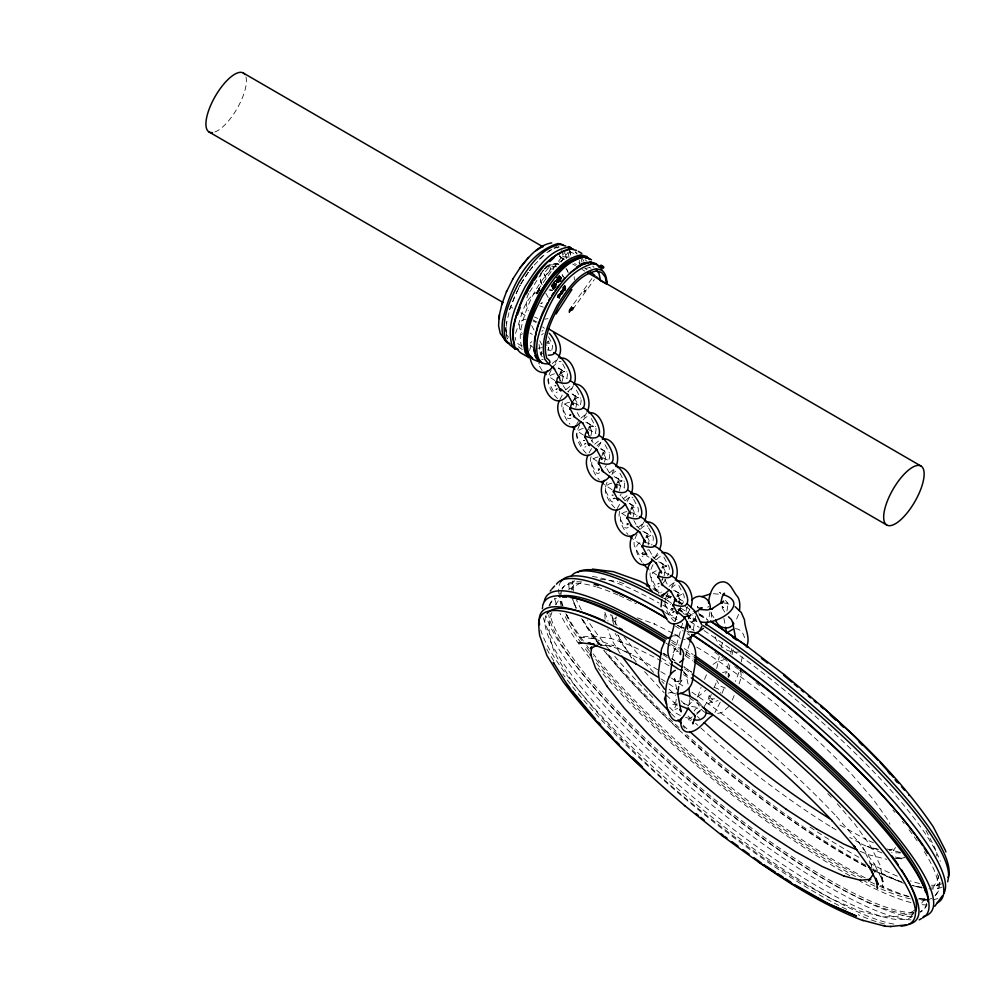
<?xml version="1.0" encoding="UTF-8"?>
<svg xmlns="http://www.w3.org/2000/svg" width="999" height="999" viewBox="0 0 999 999"><rect width="100%" height="100%" fill="white"/><g stroke="black" fill="none" stroke-linecap="round" stroke-linejoin="round"><path stroke-width="0.75" stroke-dasharray="5 3.75" d="M605.119 619.18L604.657 612.35M695.716 616.096L693.169 630.419M539.06 344.518L540.496 354.533L542.282 356.793M710.002 611.788L708.865 618.181M711.363 612.25L711.837 619.318M672.339 659.165L674.537 648.576L674.113 649.05L676.41 647.427L675.761 647.564L678.721 647.439M689.872 699.587L688.623 706.48M572.827 589.86L574.275 580.706L573.576 581.555A237.263 49.55 39.5 0 0 571.316 590.072M615.147 624.75L616.408 616.733M698.239 611.413L698.151 612.275M647.876 550.786L648.176 549.288M716.683 668.543L719.292 656.53M721.241 647.514L722.889 640.896M728.508 663.636L725.711 674M730.706 653.458L731.967 647.639M729.844 664.859L728.196 673.176L728.346 677.26L728.084 676.236M732.042 654.682L733.616 647.414M741.246 661.837L742.544 655.819M529.582 350.424L531.293 344.855M541.783 351.273L541.321 354.745L541.121 353.296M548.039 350.811L548.501 347.34L548.688 348.788L546.615 344.83M675.174 621.266L677.322 613.748M726.96 610.951L727.722 606.381L726.997 602.397L727.722 603.471L725.274 600.024M508.966 312.699L506.893 321.653A65.135 23.926 -59.9 0 0 507.592 338.561M520.879 329.283C526.948 300.974 541.945 272.14 567.307 256.793M938.573 875.761L937.05 880.868L932.879 888.111M551.923 612.262C546.066 628.021 549.937 644.218 557.729 658.541L572.939 682.792C625.362 751.248 692.27 807.242 762.187 857.055L798.176 880.419L829.994 898.163L858.778 910.763L881.917 916.707C893.044 916.92 905.831 916.995 915.072 909.764M674.924 621.291L676.748 615.147M682.629 623.139L675.511 648.801L673.101 652.772L676.136 651.223L678.508 651.798M689.572 643.593L685.689 655.556M515.484 333.341C521.103 319.605 522.402 300.349 536.8 292.083M738.973 672.352L735.414 681.405M697.739 696.653L701.086 687.487M728.945 676.872L729.47 674.974L729.357 675.636L728.533 672.589L729.183 673.139L728.096 672.29L725.811 671.728L722.477 672.627M616.371 616.907L614.585 618.905L617.27 617.582M676.935 703.421L673.713 709.977L677.709 708.503M561.313 250.574C565.734 257.155 559.04 261.563 559.403 251.673M738.573 614.36L735.689 621.216M562.187 381.318L563.399 375.774L563.598 377.222L558.753 367.994L561.575 369.992L560.926 369.905L563.786 369.443L559.877 373.239M575.886 407.455L577.097 401.91L577.285 403.359L572.452 394.13L575.274 396.128L574.625 396.041L577.472 395.579L572.127 401.698M590.834 435.964L592.032 430.419L592.232 431.868L587.387 422.639L590.209 424.637L589.56 424.55L592.419 424.088L588.511 427.884M604.52 462.1L605.731 456.555L605.918 458.004L601.086 448.776L603.908 450.774L603.259 450.686L606.106 450.224L602.197 454.008M619.467 490.609L620.666 485.064L620.866 486.525L616.021 477.285L618.843 479.283L618.194 479.195L621.053 478.733L617.145 482.529M633.154 516.745L634.365 511.201L634.552 512.649L629.72 503.421L632.542 505.419L631.892 505.332L634.752 504.87L630.831 508.666M648.101 545.254L649.3 539.71L649.5 541.171L644.655 531.93L647.477 533.928L646.828 533.841L649.687 533.379L645.779 537.175M664.11 575.811L665.322 570.267L665.509 571.715L660.664 562.487L663.498 564.485L662.837 564.398L665.696 563.936L661.788 567.719M679.008 604.245L680.219 598.701L680.406 600.149L675.574 590.921L678.396 592.919L677.747 592.832L680.594 592.37L676.685 596.153M509.44 309.802L517.507 290.359M509.652 309.715L514.435 296.853L520.254 285.239M720.229 702.222L714.922 712.462M704.532 679.357L706.817 673.925M711.276 694.455L709.59 699.088L709.702 698.426L710.089 701.186L709.789 700.399L712.299 702.297L711.625 702.185L713.249 702.347L718.056 700.449M714.16 687.624L717.045 680.794M722.015 693.269L724.899 686.438M732.242 700.137L734.527 694.717M739.11 683.865L741.433 676.76L740.321 668.743M679.482 684.065L681.892 680.057M688.186 619.005L689.16 616.77L688.773 617.582L695.142 620.654L690.746 622.677M539.685 290.247L536.675 293.781L539.073 288.311L564.959 252.372M539.298 289.947L536.675 293.781L539.123 288.236L539.897 288.499M591.908 278.534L571.378 307.043L568.98 312.512L573.351 308.192L572.19 310.214L573.189 308.004L572.19 310.214C575.499 305.232 568.206 306.456 568.98 312.512L572.19 310.214L594.293 279.545M539.123 288.236L537.287 292.432L539.235 288.224M571.403 307.155L568.98 312.512L573.414 308.516L571.428 306.98M571.54 306.968L568.98 312.512L573.301 308.529M528.858 293.356C525.661 298.639 525.486 305.357 528.346 310.814M694.218 711.101L695.679 708.815L698.963 707.642L690.297 706.256L681.568 702.534M539.797 289.161L536.675 293.781L539.098 288.424M571.49 307.305L568.98 312.512L573.438 308.341M557.954 358.416L553.221 366.071M559.89 399.425L563.486 392.857M573.426 385.676L569.83 392.245M586.55 412.987L583.528 418.381M589.085 452.897L592.12 447.502M598.463 446.89L602.06 440.322M617.157 508.716L620.941 501.835M627.097 501.535L630.132 496.141M643.818 522.277L639.085 529.932M671.753 586.725L674.775 581.343M689.672 609.777L686.65 615.172M539.085 289.822L536.675 293.781L539.41 288.274M571.715 307.005L568.98 312.512L573.126 308.491M688.423 618.618L690.459 615.197L689.722 616.033L693.356 613.436M518.156 289.061L520.117 285.165M687.462 606.643C683.079 613.224 690.159 620.404 696.765 621.103M559.54 374.987L561.088 372.777L564.635 371.591L556.118 366.908M573.239 401.123L574.787 398.913L578.321 397.727L567.707 391.408M601.873 455.769L603.421 453.558L606.955 452.372L598.438 447.689M630.506 510.414L632.055 508.204L635.601 507.017L627.085 502.335M662.774 579.22L662.275 580.294M539.348 288.748L536.675 293.781L539.185 288.574M571.653 307.492L568.98 312.512L572.902 308.391M536.675 293.781L539.635 288.361M571.94 307.093L568.98 312.512L573.189 308.004M678.383 611.425L679.894 608.866M571.853 307.692L568.98 312.512L572.639 308.254M612.162 473.026L614.048 469.98M654.033 558.441L655.731 556.181M572.202 307.23L568.98 312.512L572.989 307.804M576.56 424.388L578.421 421.366M655.556 556.48L657.617 553.134M661.663 580.219L663.099 577.897M529.67 292.033L541.158 273.601M617.507 482.904L621.902 480.881L613.386 476.198M646.141 537.562L650.536 535.526L642.02 530.844M662.15 568.106L666.545 566.083L658.029 561.401M677.06 596.54L681.443 594.517L672.926 589.835M520.766 283.866L528.546 271.716M520.904 283.953L528.621 271.89M555.369 604.857L560.564 597.777M572.102 307.892L568.98 312.512L572.377 308.092M572.464 307.405L568.98 312.512L572.739 307.605M895.691 847.527C888.236 855.581 901.772 845.117 889.41 850.236M913.835 912.324L909.377 918.556L910.064 917.719M678.92 610.551L680.744 608.016M695.541 618.881L690.297 622.964M561.126 262L568.031 252.41M537.624 292.545L539.497 290.097M924.912 899.187L920.191 904.807M553.833 269.156L550.774 268.993L545.092 276.161L543.943 273.564L549.637 266.383L557.267 266.808M556.58 281.768L562.275 274.588L563.411 277.198L561.675 273.351M687.899 706.006L691.658 701.935M696.64 714.322L704.133 707.317M704.033 706.817L707.767 701.048L709.19 695.516L710.301 698.276L709.889 697.801L712.412 699.263L711.8 699.15L714.76 698.726L705.282 706.368M541.97 272.277L543.781 270.042M529.495 270.554L533.279 265.896M529.57 270.741L533.316 266.121M534.265 264.96L545.679 253.471M550.674 602.534L551.935 601.011M563.324 587.175L562.062 588.698A241.608 50.462 39.5 0 1 595.579 586.65M936.513 885.614L939.897 884.078M588.686 428.559L591.021 426.61L593.269 426.236L584.752 421.553M729.083 706.368L722.265 712.212L715.209 714.297M546.153 343.344L547.539 341.945M552.26 363.474L557.917 358.928M565.946 389.61L571.615 385.065M580.894 418.119L586.55 413.574M594.58 444.255L600.249 439.71M609.527 472.764L615.184 468.219M623.214 498.901L628.883 494.355M638.161 527.41L643.818 522.864M654.17 557.966L659.827 553.421M669.068 586.401L674.737 581.855M530.207 343.057L531.743 341.633M539.223 259.228L543.556 255.182M697.602 697.015L705.918 690.109M692.17 716.87L687.287 720.704L690.996 720.716M696.765 713.061L701.36 709.24M544.68 268.931L548.414 266.084L557.217 263.536M568.593 589.485L583.516 581.393M557.18 388.574L555.844 389.51L557.292 388.936M570.866 414.71L569.53 415.646L570.978 415.072M585.814 443.219L584.477 444.155L585.926 443.581M599.5 469.355L598.164 470.292L599.612 469.717M614.447 497.864L613.111 498.801L615.958 498.351M628.134 524L626.81 524.937L628.246 524.363M643.081 552.509L641.745 553.446L643.194 552.884M659.09 583.066L657.754 584.003L659.203 583.428M673.988 611.5L672.652 612.437L674.1 611.863M713.049 664.41L716.795 661.85L723.85 659.777M541.071 303.571L542.345 302.772L540.721 303.471M548.076 251.686L551.598 249.488M546.84 252.747L553.846 248.364L561.013 246.528M639.909 542.744C631.88 547.19 638.985 557.267 642.082 562.337M541.933 331.131L543.019 330.494M548.876 341.009L547.789 341.646L548.813 341.283M521.366 334.378L522.527 333.728M682.729 627.797L684.278 627.247M680.906 681.018L681.655 680.606L677.397 681.443L675.324 680.107L675.774 680.644L674.45 678.209L676.623 688.698M678.97 681.043L675.386 681.68L671.653 679.02M707.604 607.18L709.115 606.468M668.156 693.194L671.016 692.332L677.147 692.582M547.489 343.531L549.725 343.156L547.877 342.495M537.999 348.251L542.32 347.64M541.645 359.752L543.119 359.315M645.029 553.808L642.794 554.183L644.642 554.845M656.293 570.741C645.416 574.525 654.582 587.949 658.878 593.443M673.626 608.379L671.39 608.753L673.239 609.415M553.946 248.014L561.176 246.154M584.702 268.756L590.072 267.382M904.295 857.829L896.34 858.803M672.727 635.901L681.318 635.514M545.042 319.131L548.064 318.656M739.572 651.823C728.721 654.12 717.082 645.891 714.722 635.252M525.973 319.23C519.055 319.18 517.494 328.109 521.653 332.517M554.57 373.801C541.321 376.498 551.548 392.807 557.542 398.564M555.344 385.889L556.006 385.814L554.595 385.764M569.517 402.31C557.554 403.708 564.959 419.33 569.967 424.175M570.279 414.398L570.953 414.323L569.542 414.273M583.204 428.446C569.954 431.143 580.182 447.452 586.176 453.209M583.978 440.534L584.64 440.459L583.229 440.409M598.151 456.955C585.689 458.778 594.205 474.6 599.338 479.807M598.913 469.043L599.587 468.968L598.176 468.918M611.85 483.091C598.588 485.789 608.816 502.097 614.81 507.854M612.612 495.179L613.274 495.104L611.863 495.054M626.785 511.6C614.335 513.424 622.839 529.245 627.971 534.453M627.547 523.688L628.221 523.613L626.81 523.563M671.39 596.728C658.129 599.425 668.356 615.734 674.362 621.49M895.316 858.528L904.42 857.567M562.599 256.518L567.607 257.267M713.423 593.706L723.338 594.63M896.827 858.403L902.671 858.89L895.329 857.005M556.193 284.29L553.134 284.116A6.069 5.445 -23.6 0 1 561.301 281.181M900.736 852.909L891.508 852.709M686.076 616.445L689.01 616.283L690.596 615.034L688.773 617.582L686.625 615.971M735.414 628.696C741.62 628.883 744.867 635.451 744.867 640.996M683.703 639.298L685.114 639.422M725.449 688.161L719.73 685.789L716.645 680.082M675.699 693.868L668.256 691.808M543.306 307.168L539.722 305.844M600.112 579.145L617.744 581.493M597.115 643.806L608.891 645.516L631.231 653.521L630.519 653.234M600.199 645.154L611.488 646.428M724.05 602.897L731.505 604.67M714.035 687.262L718.343 689.06L720.803 692.969M677.747 705.044L671.69 704.332L675.774 702.285L676.51 697.826M860.077 851.235L867.681 854.495L886.65 859.327M919.405 898.688L923.638 899.624M886.937 848.95L900.111 852.322M878.521 849.4L867.057 846.465L877.634 849.425M903.508 883.228L871.315 869.667M912.512 885.539L921.503 887.836M690.346 718.768L683.566 716.795M646.266 542.607L649.837 543.906M522.077 345.716C518.056 345.142 515.234 341.333 515.209 337.362M619.168 582.005L624.862 584.053M637.399 617.869L654.52 624.025L653.933 623.763L673.176 633.441M569.23 251.573L574.712 253.821M537.699 318.369L534.453 317.033M559.24 374.6L567.332 378.746M574.175 403.109L579.32 405.482M587.874 429.245L595.978 433.391M602.822 457.754L607.954 460.127M616.508 483.891L624.612 488.036M631.455 512.4L638.561 515.959M688.086 630.931L690.471 631.88M889.197 849.687L890.284 850.137M873.513 842.781L865.122 839.098L866.021 839.535L837.412 823.588M881.855 852.934L860.926 843.743L861.912 844.205L849.674 837.374M680.394 715.571L674.487 712.324L667.569 705.182M721.902 606.83L723.388 607.554L722.339 606.868L723.164 607.592L721.852 604.32M653.758 588.099L661.85 592.17M667.245 594.88L671.278 596.915M652.759 588.836L660.826 592.894M666.196 595.591L675.611 600.324M654.869 590.209L660.351 592.969M665.834 595.716L672.702 599.175M662.487 600.399L670.541 604.445M674.55 634.128L682.529 638.536M533.029 320.979L535.789 322.39M547.927 349.413L550.686 350.824M539.922 352.023L542.682 353.434M664.747 572.34L669.467 574.937M678.433 598.476L684.153 601.673M836.063 829.794L831.992 827.522L832.716 827.946C785.064 798.426 740.609 763.973 699.075 726.373M866.008 866.695C766.857 811.126 676.86 737.599 603.858 650.424A237.263 49.55 39.5 0 0 680.194 730.544M559.203 256.219L564.597 259.353M572.702 264.048L575.399 265.622M582.155 269.53L584.852 271.104M560.664 257.505L564.41 259.678M510.102 306.568L512.799 308.142M520.904 312.837L526.311 315.971M533.054 319.88L537.112 322.227M589.26 267.245L590.983 268.281M529.957 333.017L532.23 334.378M554.82 380.457L548.926 376.648M568.506 406.593L562.612 402.784M583.453 435.102L577.559 431.293M597.152 461.238L591.246 457.43M612.087 489.747L604.37 484.515M625.786 515.884L619.88 512.075M640.721 544.393L633.004 539.16M646.778 555.943L649.038 557.305M656.73 574.949L649.013 569.717M671.628 603.384L663.91 598.151M685.326 629.52L679.432 625.711M677.834 600.886L683.079 604.058M698.825 613.573L706.693 618.331M677.709 601.423L685.464 606.118M699.662 614.71L707.417 619.392M677.672 602.047L684.315 606.068M685.651 606.88L693.631 611.7M698.95 614.922L708.254 620.554M678.421 608.94L696.59 619.929M696.665 647.077L706.78 653.196C759.777 688.348 809.04 729.22 852.734 775.474L872.951 798.963L887.362 819.093L889.984 824.225M663.299 653.184L668.518 656.343M669.118 665.871L657.354 658.753L631.892 645.953L611.088 638.473L592.619 636.163L579.52 637.05L596.703 638.998L591.333 637.762L613.711 645.791L612.624 645.304L640.396 659.265L639.56 658.778L659.527 670.866M683.503 674.575L689.984 678.808M660.863 671.665L670.179 677.31M660.876 678.821L666.196 682.042M672.377 658.89L674.924 660.639M691.47 672.027L683.828 666.77A237.263 49.55 39.5 0 1 691.508 672.115M671.503 678.109L685.539 687.762M691.907 692.145C744.118 728.271 792.482 769.979 836.151 816.046L835.626 815.446L858.491 841.982L857.879 841.121L875.112 865.209L873.738 863.099L883.203 881.655L880.993 874.799L883.029 887.724L882.604 879.644M668.806 683.728L677.734 689.872M689.223 697.777L701.985 706.555M585.014 259.79L586.6 260.964M542.594 326.91L544.418 328.334M534.015 348.214L529.732 344.68M705.069 712.462C701.086 710.089 698.326 706.056 697.602 701.473M720.741 593.331L719.63 592.432L720.391 593.119M698.588 607.804L697.377 606.381L697.964 608.129M680.356 638.423L677.622 636.076L675.461 631.48M695.604 723.338L697.914 725.361M624.974 500.699L620.354 494.78M639.922 529.208L636.75 526.123L637.487 527.11L633.89 520.616M655.931 559.765L652.759 556.68L653.496 557.654M682.729 612.724L684.527 614.335M621.291 738.923L622.065 739.66M669.13 689.16L675.636 695.454M681.068 700.699L686.488 705.943M697.339 716.445L699.512 718.543M666.321 695.017L678.246 706.555M688.011 715.996L692.344 720.192M671.328 713.698L675.686 717.919M683.328 725.311L688.773 730.581M592.632 266.071L594.03 267.432M827.796 793.668L832.03 797.976M565.909 389.797L563.074 385.477M609.477 472.952L605.257 465.971M653.646 672.377L643.331 661.201L643.88 661.825L623.988 636.763M661.9 681.33L663.973 683.566M644.605 671.615L664.198 692.844M698.488 701.81L702.16 705.806M837.249 803.733L855.019 824.35L870.466 845.966L880.181 865.284L882.704 880.294M683.641 671.241L686.101 675.062L688.086 684.215M636.288 661.962L620.204 641.695L620.879 642.644L615.159 633.453M599.088 644.405L592.395 635.988L581.193 618.006M575.461 251.985L577.06 253.996M555.506 245.692L557.292 247.952M506.843 335.015L508.628 337.275M542.07 370.517L537.999 363.711M545.841 293.394L548.189 297.452M724.737 612.125L720.729 605.556M713.885 617.619L710.564 612.899M570.754 252.585L569.63 250.949L571.291 258.579M631.181 657.404L631.58 658.041L617.569 634.765M617.082 625.449L612.187 617.607L614.385 622.065L611.813 614.934M620.167 653.533L611.9 640.197L607.779 629.07M619.954 639.385L618.518 635.327M864.085 849.662L862.786 847.452L874.937 872.527M548.501 336.875L552.06 343.656M562.687 363.948L566.957 372.09M576.386 390.085L580.656 398.226M591.321 418.593L595.591 426.735M605.019 444.73L609.29 452.872M619.954 473.239L624.225 481.393M633.653 499.375L637.924 507.517A12.113 4.633 -60.8 0 1 636.725 516.495M648.601 527.884L652.859 536.038A12.113 4.633 -60.8 0 1 651.66 545.004M663.898 557.08L668.868 566.583A12.113 4.633 -60.8 0 1 667.669 575.561M678.796 585.514L683.778 595.017A12.113 4.633 -60.8 0 1 682.579 603.995M531.68 325.574L535.889 333.579M539.822 340.834L541.92 344.842M560.277 380.144L562.375 384.153M577.322 412.662L579.42 416.67M588.911 434.79L591.008 438.798M591.72 440.134L593.119 442.794M649.2 549.837L652.697 556.505M664.797 579.607L667.594 584.939M679.894 608.403L681.293 611.076M926.036 830.519L935.276 848.713L936.925 856.168M543.943 273.564L547.415 281.256M567.494 270.854L567.757 271.466A14.473 12.987 -23.6 0 0 565.921 268.606M559.615 276.398L560.801 279.108A5.057 4.533 -23.6 0 0 558.416 276.536M549.637 266.383L550.774 268.993M559.752 295.579L559.852 295.791A2.56 2.298 -23.6 0 1 560.427 293.481M541.096 282.705L541.358 283.316A14.473 12.987 -23.6 0 1 541.446 273.202M566.595 614.822L568.244 618.593M871.253 864.048L871.827 868.081M561.675 277.672L558.99 275.886A6.069 5.445 -23.6 0 1 561.875 278.958M613.836 624.5L610.626 614.46M604.894 612.337L608.016 620.978M573.001 600.024L576.136 608.691M560.077 380.169L559.852 379.408L559.964 380.931M581.393 259.403L581.955 261.988M565.322 253.833L566.908 261.126M505.257 327.734L506.518 333.566M723.938 618.344L725.274 625.761M574.15 276.748L574.4 279.72M588.486 434.053L588.598 435.576M522.352 349.588A85.727 79.171 -41.7 0 1 517.582 346.091M522.002 347.09A64.498 23.689 -59.9 0 1 520.879 329.283M507.367 338.873A65.559 24.076 -59.9 0 1 506.418 335.052M506.093 332.13A65.559 24.076 -59.9 0 1 506.655 321.84M574.537 263.674A85.727 73.227 -10.3 0 1 576.411 264.423M585.426 268.793A85.727 73.227 -10.3 0 1 587.112 269.83M581.168 257.405A64.498 23.689 -59.9 0 1 583.816 261.288M575.299 251.973A66.259 24.338 -59.9 0 1 576.947 253.833M579.495 260.439A66.259 24.338 -59.9 0 1 579.907 263.798L577.884 261.326A125.874 107.517 -10.3 0 0 577.047 260.951M568.056 248.626A65.559 24.076 -59.9 0 1 571.665 255.294M569.817 252.497A65.135 23.926 -59.9 0 1 570.716 255.182M568.194 252.822A65.984 24.238 -59.9 0 1 568.931 257.705M913.823 913.873A241.608 50.462 39.5 0 1 708.179 796.69A241.608 50.462 39.5 0 1 548.713 614.947M549.038 605.894A241.608 50.462 39.5 0 1 556.368 598.376M670.554 644.03A241.608 50.462 39.5 0 1 678.446 649.113M685.789 653.958A241.608 50.462 39.5 0 1 693.244 659.003M926.61 903.258A241.608 50.462 39.5 0 1 920.241 912.149L921.503 910.626A241.608 50.462 39.5 0 0 926.51 905.906M937.749 898.513A247.028 51.586 39.5 0 1 918.556 898.85M908.441 896.328A247.028 51.586 39.5 0 1 880.456 885.401M865.246 877.896A247.028 51.586 39.5 0 1 593.169 653.846M588.536 647.901A247.028 51.586 39.5 0 1 586.763 645.579M583.391 641.021A247.028 51.586 39.5 0 1 566.633 614.697M562.512 605.918A247.028 51.586 39.5 0 1 559.765 597.752M559.015 594.143A247.028 51.586 39.5 0 1 561.013 581.455M665.222 612.574A247.028 51.586 39.5 0 1 681.093 622.29M691.658 629.083A247.028 51.586 39.5 0 1 694.143 630.706M924.937 898.638A241.608 50.462 39.5 0 1 919.829 898.551M908.953 896.727A241.608 50.462 39.5 0 1 876.21 884.677M874.749 883.99A241.608 50.462 39.5 0 1 867.244 880.369M861.95 877.684A241.608 50.462 39.5 0 1 593.331 656.168M589.61 651.36A241.608 50.462 39.5 0 1 585.264 645.541M581.63 640.459A241.608 50.462 39.5 0 1 565.884 613.686M562.974 606.156A241.608 50.462 39.5 0 1 561.363 599.6M561.026 594.705A241.608 50.462 39.5 0 1 561.688 590.534M562.125 589.323A241.608 50.462 39.5 0 1 584.752 582.355M677.759 625.249A241.608 50.462 39.5 0 1 685.938 630.431M937.362 873.8A241.608 50.462 39.5 0 1 935.289 895.266M940.234 882.741A237.263 49.55 39.5 0 1 931.63 887.1M921.877 887.162A237.263 49.55 39.5 0 1 912.349 885.389M899.537 881.443A237.263 49.55 39.5 0 1 870.541 868.718M865.596 866.195A237.263 49.55 39.5 0 1 682.404 732.579M599.4 644.58A237.263 49.55 39.5 0 1 582.292 619.48M576.098 607.579A237.263 49.55 39.5 0 1 572.814 598.826M592.407 576.523A237.263 49.55 39.5 0 1 658.853 602.946M662.774 605.144A237.263 49.55 39.5 0 1 674.15 611.738M689.959 621.453A237.263 49.55 39.5 0 1 699.138 627.347M704.083 630.606A237.263 49.55 39.5 0 1 940.321 861.363M912.724 915.946A237.263 49.55 39.5 0 1 699.999 802.859A237.263 49.55 39.5 0 1 546.416 614.797M663.523 653.558A237.263 49.55 39.5 0 1 666.208 655.269M671.465 658.653A237.263 49.55 39.5 0 1 673.925 660.264M913.548 912.462A241.608 50.462 39.5 0 1 707.404 793.506A241.608 50.462 39.5 0 1 549.974 613.423M549.962 605.669A241.608 50.462 39.5 0 1 554.932 598.176M671.815 642.507A241.608 50.462 39.5 0 1 677.297 646.028M685.814 651.623A241.608 50.462 39.5 0 1 693.244 656.63M931.63 898.326A241.608 50.462 39.5 0 1 928.046 899.575M926.672 899.849A241.608 50.462 39.5 0 1 916.732 899.899M910.439 898.875A241.608 50.462 39.5 0 1 876.41 886.862M874.962 886.2A241.608 50.462 39.5 0 1 864.46 881.13M855.544 876.51A241.608 50.462 39.5 0 1 596.016 662.624M588.361 652.884A241.608 50.462 39.5 0 1 583.179 645.928M581.368 643.381A241.608 50.462 39.5 0 1 563.948 613.636M561.288 606.293A241.608 50.462 39.5 0 1 560.864 590.846M596.927 587.05A241.608 50.462 39.5 0 1 617.981 595.017M619.218 595.566A241.608 50.462 39.5 0 1 625.549 598.463M626.848 599.088A241.608 50.462 39.5 0 1 636.251 603.746M675.149 625.923A241.608 50.462 39.5 0 1 683.316 631.068M687.424 633.716A241.608 50.462 39.5 0 1 689.847 635.289M714.685 652.147A241.608 50.462 39.5 0 1 722.277 657.529M723.538 658.428A241.608 50.462 39.5 0 1 727.334 661.176M734.727 666.583A241.608 50.462 39.5 0 1 738.448 669.342M739.685 670.279A241.608 50.462 39.5 0 1 743.418 673.089M755.881 682.642A241.608 50.462 39.5 0 1 759.615 685.551M892.919 810.052A241.608 50.462 39.5 0 1 894.879 812.337M902.322 821.303A241.608 50.462 39.5 0 1 904.07 823.488M909.015 829.794A241.608 50.462 39.5 0 1 919.018 843.556M924.325 851.672A241.608 50.462 39.5 0 1 935.039 895.841M884.465 924A240.559 50.237 39.5 0 1 858.228 914.709M846.603 909.352A240.559 50.237 39.5 0 1 562.824 674.05M553.758 660.839A240.559 50.237 39.5 0 1 545.879 647.227M661.7 658.129A240.559 50.237 39.5 0 1 669.53 663.199M683.491 672.552A240.559 50.237 39.5 0 1 689.947 677.01M893.768 924.063A242.47 50.637 39.5 0 1 691.895 800.786A242.47 50.637 39.5 0 1 540.746 629.932M663.211 654.795A242.47 50.637 39.5 0 1 667.332 657.454M684.602 668.955A242.47 50.637 39.5 0 1 690.896 673.289M910.913 919.854A247.028 51.586 39.5 0 1 699.412 794.792A247.028 51.586 39.5 0 1 542.594 614.085M666.008 643.094A247.028 51.586 39.5 0 1 677.722 650.661M685.264 655.681A247.028 51.586 39.5 0 1 692.919 660.888M911.6 916.92A248.813 51.96 39.5 0 1 705.569 793.943A248.813 51.96 39.5 0 1 545.829 615.471M671.365 640.172A248.813 51.96 39.5 0 1 679.195 645.242M684.228 648.563A248.813 51.96 39.5 0 1 693.169 654.595M927.222 904.932A248.813 51.96 39.5 0 1 921.74 904.619M910.976 902.559A248.813 51.96 39.5 0 1 860.364 881.393M849.849 875.673A248.813 51.96 39.5 0 1 598.039 668.194M589.847 658.266A248.813 51.96 39.5 0 1 560.002 613.324M556.406 604.52A248.813 51.96 39.5 0 1 554.47 596.927M677.422 625.274A248.813 51.96 39.5 0 1 682.866 628.733M686.837 631.306A248.813 51.96 39.5 0 1 689.322 632.929M942.606 883.378A240.559 50.237 39.5 0 1 931.368 885.214M919.604 883.503A240.559 50.237 39.5 0 1 910.201 880.868M897.377 876.173A240.559 50.237 39.5 0 1 869.43 863.011M858.903 857.317A240.559 50.237 39.5 0 1 809.003 826.385M684.977 728.209A240.559 50.237 39.5 0 1 682.729 726.161M652.822 697.477A240.559 50.237 39.5 0 1 648.701 693.306M647.689 692.27A240.559 50.237 39.5 0 1 614.672 656.206M608.441 648.688A240.559 50.237 39.5 0 1 587.412 619.979M581.393 609.877A240.559 50.237 39.5 0 1 576.51 599.912M573.488 591.246A240.559 50.237 39.5 0 1 572.464 581.106M663.823 598.301A240.559 50.237 39.5 0 1 671.415 602.634M680.556 608.066A240.559 50.237 39.5 0 1 695.354 617.27M942.032 887.075A242.47 50.637 39.5 0 1 928.92 888.823M922.077 887.874A242.47 50.637 39.5 0 1 912.149 885.414M901.71 881.867A242.47 50.637 39.5 0 1 874.612 869.804M865.671 865.171A242.47 50.637 39.5 0 1 686.725 734.652M678.92 727.534A242.47 50.637 39.5 0 1 606.218 651.773M601.261 645.579A242.47 50.637 39.5 0 1 582.355 618.943M576.073 607.854A242.47 50.637 39.5 0 1 572.377 599.8M569.168 588.798A242.47 50.637 39.5 0 1 569.155 581.006M663.548 601.148A242.47 50.637 39.5 0 1 669.979 604.857M677.884 609.565A242.47 50.637 39.5 0 1 696.94 621.515M619.73 511.226A12.113 4.633 -60.8 0 0 619.517 517.432L624.5 526.935A12.113 4.633 -60.8 0 0 628.234 527.46M625.561 500.624A12.113 4.633 -60.8 0 1 630.794 496.94M632.067 497.115A12.113 4.633 -60.8 0 1 632.941 498.014M591.096 456.58A12.113 4.633 -60.8 0 0 590.884 462.787L595.866 472.29A12.113 4.633 -60.8 0 0 599.587 472.814M596.927 445.979A12.113 4.633 -60.8 0 1 603.433 442.47M609.702 454.433A12.113 4.633 -60.8 0 1 608.091 461.85M606.193 465.571A12.113 4.633 -60.8 0 1 605.069 467.332M653.034 564.71A12.113 4.633 -60.8 0 0 650.474 576.498L655.456 586.001A12.113 4.633 -60.8 0 0 659.178 586.513M656.518 559.69A12.113 4.633 -60.8 0 1 663.024 556.181M665.784 579.283A12.113 4.633 -60.8 0 1 662.824 583.391M562.462 401.935A12.113 4.633 -60.8 0 0 562.25 408.141L567.232 417.644A12.113 4.633 -60.8 0 0 570.953 418.156M568.294 391.333A12.113 4.633 -60.8 0 1 574.8 387.824M581.068 399.787A12.113 4.633 -60.8 0 1 579.457 407.205M637.025 534.165A12.113 4.633 -60.8 0 0 634.465 545.941L639.435 555.444A12.113 4.633 -60.8 0 0 643.169 555.968M640.509 529.133A12.113 4.633 -60.8 0 1 645.741 525.449M647.015 525.636A12.113 4.633 -60.8 0 1 647.889 526.535M541.57 334.89A12.113 4.633 -60.8 0 1 543.356 333.641M552.472 345.217A12.113 4.633 -60.8 0 1 550.861 352.635M539.51 363.973A12.113 4.633 -60.8 0 1 538.636 363.074M551.123 370.217A12.113 4.633 -60.8 0 0 548.551 382.005L553.533 391.508A12.113 4.633 -60.8 0 0 557.267 392.033M552.772 367.545A12.113 4.633 -60.8 0 1 561.101 361.688M567.37 373.651A12.113 4.633 -60.8 0 1 565.759 381.069M666.57 595.966A12.113 4.633 -60.8 0 0 665.371 604.932L670.354 614.435A12.113 4.633 -60.8 0 0 674.075 614.959M666.982 595.029A12.113 4.633 -60.8 0 1 667.944 593.144M671.415 588.124A12.113 4.633 -60.8 0 1 677.921 584.615M680.681 607.717A12.113 4.633 -60.8 0 1 679.557 609.477M579.757 424.862A12.113 4.633 -60.8 0 0 577.197 436.65L582.167 446.153A12.113 4.633 -60.8 0 0 585.901 446.678M583.229 419.842A12.113 4.633 -60.8 0 1 589.735 416.333M596.003 428.296A12.113 4.633 -60.8 0 1 594.393 435.714M592.507 439.435A12.113 4.633 -60.8 0 1 591.371 441.196M607.03 482.33A12.113 4.633 -60.8 0 0 605.831 491.296L610.801 500.799A12.113 4.633 -60.8 0 0 614.535 501.323M611.875 474.488A12.113 4.633 -60.8 0 1 618.381 470.991M624.65 482.954A12.113 4.633 -60.8 0 1 624.025 487.587M621.141 494.093A12.113 4.633 -60.8 0 1 620.004 495.841M552.659 285.414A6.069 5.445 -23.6 0 0 553.396 289.548A6.069 5.445 -23.6 0 1 558.816 281.968M554.145 288.798A5.057 4.533 -23.6 0 1 559.515 281.493M563.399 287.175A5.057 4.533 -23.6 0 1 562.937 288.324M553.796 288.149A5.057 4.533 -23.6 0 1 559.702 281.893M564.61 285.427A6.069 5.445 -23.6 0 1 565.347 289.548M562.674 293.182A6.069 5.445 -23.6 0 1 559.715 294.218M553.721 287.862A6.069 5.445 -23.6 0 1 556.393 284.228M564.21 286.825A5.057 4.533 -23.6 0 1 560.876 292.819A2.56 2.298 -23.6 0 1 562.087 292.407M554.607 287.799A5.057 4.533 -23.6 0 1 555.831 285.614M561.063 293.219A5.057 4.533 -23.6 0 0 562.237 292.645A2.56 2.298 -23.6 0 0 560.938 293.057M555.244 287.05A5.057 4.533 -23.6 0 1 556.006 286.014M565.072 286.288A6.069 5.445 -23.6 0 1 565.172 289.148M562.499 292.769A6.069 5.445 -23.6 0 1 559.54 293.818M553.396 288.911A6.069 5.445 -23.6 0 1 557.642 283.129M564.248 287.587A5.057 4.533 -23.6 0 1 560.701 292.407M554.295 288.599A5.057 4.533 -23.6 0 1 555.644 285.202M553.009 284.141A5.057 4.533 -23.6 0 0 554.433 288.449A6.069 5.445 -23.6 0 1 551.51 285.427M553.458 282.979A5.057 4.533 -23.6 0 1 560.202 280.607M552.859 288.324A6.069 5.445 -23.6 0 1 552.122 284.203M556.218 279.87A6.069 5.445 -23.6 0 1 560.764 279.957A5.057 4.533 -23.6 0 0 557.155 279.021M554.62 288.848A5.057 4.533 -23.6 0 1 560.377 281.006M553.034 288.736A6.069 5.445 -23.6 0 1 552.297 284.603M552.859 283.216A6.069 5.445 -23.6 0 1 553.771 281.98M556.393 280.282A6.069 5.445 -23.6 0 1 560.938 280.369M553.97 288.386A5.057 4.533 -23.6 0 1 559.34 281.081M564.897 285.876A6.069 5.445 -23.6 0 1 560.901 293.069A3.072 2.76 -23.6 0 1 562.275 292.395M553.209 288.499A6.069 5.445 -23.6 0 1 557.467 282.717M564.06 287.188A5.057 4.533 -23.6 0 1 560.526 291.995M554.12 288.199A5.057 4.533 -23.6 0 1 556.48 283.966M564.61 286.064A6.069 5.445 -23.6 0 1 560.364 291.845M552.934 288.686A6.069 5.445 -23.6 0 1 560.014 281.181M563.573 287.575A5.057 4.533 -23.6 0 1 563.111 288.736M558.578 282.28A5.057 4.533 -23.6 0 0 553.97 288.549L552.372 284.89A5.057 4.533 -23.6 0 0 554.782 287.437M564.722 285.477A6.069 5.445 -23.6 0 1 560.726 292.657A2.972 2.672 -23.6 0 1 562.912 292.207M563.886 286.775A5.057 4.533 -23.6 0 1 563.299 289.148M562.537 290.172A5.057 4.533 -23.6 0 1 560.352 291.596M554.145 288.961A5.057 4.533 -23.6 0 1 558.766 282.68M564.797 286.476A6.069 5.445 -23.6 0 1 560.539 292.245M553.109 289.086A6.069 5.445 -23.6 0 1 560.189 281.593M564.098 286.701A6.069 5.445 -23.6 0 1 563.548 288.087M553.209 289.136A6.069 5.445 -23.6 0 1 552.484 285.015M553.034 283.616A6.069 5.445 -23.6 0 1 553.946 282.38M555.144 281.381A6.069 5.445 -23.6 0 1 561.113 280.781M555.631 286.963A5.057 4.533 -23.6 0 1 552.547 285.127M556.63 277.797A5.057 4.533 -23.6 0 1 561.013 279.658M553.858 287.262A6.069 5.445 -23.6 0 1 551.61 285.477M558.054 276.698A6.069 5.445 -23.6 0 1 561.763 278.908M555.456 286.551A5.057 4.533 -23.6 0 1 552.372 284.715M556.443 277.385A5.057 4.533 -23.6 0 1 560.826 279.245M554.258 288.037A5.057 4.533 -23.6 0 1 552.697 284.94M554.045 281.531A5.057 4.533 -23.6 0 1 555.057 280.707M556.231 280.12A5.057 4.533 -23.6 0 1 561.076 280.819M553.671 288.961A6.069 5.445 -23.6 0 1 552.035 286.651M557.579 279.121A6.069 5.445 -23.6 0 1 560.589 279.558A5.057 4.533 -23.6 0 0 556.98 278.609M554.083 287.625A5.057 4.533 -23.6 0 1 552.522 284.528M557.342 279.42A5.057 4.533 -23.6 0 1 560.901 280.419M553.483 288.549A6.069 5.445 -23.6 0 1 551.86 286.238M557.392 278.709A6.069 5.445 -23.6 0 1 560.402 279.146M556.331 286.488A6.069 5.445 -23.6 0 1 552.06 285.289M555.107 285.739A5.057 4.533 -23.6 0 1 552.834 284.777M558.603 276.935A5.057 4.533 -23.6 0 1 560.476 278.434M556.218 285.364A5.057 4.533 -23.6 0 1 552.659 284.365M554.969 286.863A6.069 5.445 -23.6 0 1 552.247 285.702M557.704 275.886A6.069 5.445 -23.6 0 1 561.413 278.097M555.282 286.151A5.057 4.533 -23.6 0 1 552.197 284.315M558.778 277.347A5.057 4.533 -23.6 0 1 560.651 278.846M554.957 287.849A5.057 4.533 -23.6 0 1 552.547 285.289M553.309 288.149A6.069 5.445 -23.6 0 1 551.685 285.826M557.217 278.296A6.069 5.445 -23.6 0 1 560.227 278.733M554.045 287.675A6.069 5.445 -23.6 0 1 551.785 285.876M558.241 277.11A6.069 5.445 -23.6 0 1 560.951 278.271M554.595 287.038A5.057 4.533 -23.6 0 1 552.197 284.478M556.805 278.209A5.057 4.533 -23.6 0 1 560.364 279.196M557.042 277.897A6.069 5.445 -23.6 0 1 560.052 278.334M554.22 288.087A6.069 5.445 -23.6 0 1 551.972 286.288M556.868 277.485A6.069 5.445 -23.6 0 1 561.138 278.671M555.144 287.262A6.069 5.445 -23.6 0 1 552.422 286.114M557.879 276.298A6.069 5.445 -23.6 0 1 561.588 278.496M560.027 295.841A2.547 2.285 -23.6 0 1 561.813 293.406M560.489 295.879A2.123 1.911 -23.6 0 1 561.975 293.856M560.414 295.704A2.123 1.911 -23.6 0 1 561.9 293.681M560.114 293.194A2.972 2.672 -23.6 0 0 559.44 295.891L559.34 295.654A2.972 2.672 -23.6 0 1 559.215 294.955M560.339 293.269A2.56 2.298 -23.6 0 0 560.027 296.116A2.56 2.298 -23.6 0 1 562.337 292.969A5.057 4.533 -23.6 0 1 559.952 293.918M559.477 296.204A3.072 2.76 -23.6 0 1 560.164 293.431M559.203 296.715A3.571 3.209 -23.6 0 1 558.766 294.28A5.057 4.533 -23.6 0 0 561.413 294.031M560.339 292.145A3.571 3.209 -23.6 0 1 562.999 291.558M560.601 292.47A2.972 2.672 -23.6 0 1 563.523 292.17M559.615 296.678A3.459 3.109 -23.6 0 1 558.541 294.555M560.963 291.258A3.459 3.109 -23.6 0 1 563.548 291.321M559.203 297.315A4.146 3.734 -23.6 0 1 558.091 295.729M561.875 290.572A4.146 3.734 -23.6 0 1 563.936 290.871A5.057 4.533 -23.6 0 0 564.385 287.237L565.546 289.972A6.069 5.445 -23.6 0 0 564.797 285.839M559.727 296.965A3.459 3.109 -23.6 0 1 558.666 294.842M561.088 291.546A3.459 3.109 -23.6 0 1 562.849 291.358M559.103 296.491A3.884 3.496 -23.6 0 1 558.054 295.005M561.613 290.172A3.884 3.496 -23.6 0 1 564.348 290.934M559.615 297.777A4.67 4.183 -23.6 0 1 557.892 296.391M563.96 289.96A4.67 4.183 -23.6 0 0 562.849 289.648A6.069 5.445 -23.6 0 0 564.273 287.1A5.057 4.533 -23.6 0 1 564.959 289.223M559.24 296.803A3.884 3.496 -23.6 0 1 558.191 295.317M561.75 290.497A3.884 3.496 -23.6 0 1 563.673 290.771M559.003 297.814A5.42 4.87 -23.6 0 1 557.879 297.14M562.762 288.374A5.42 4.87 -23.6 0 1 565.184 289.398A5.057 4.533 -23.6 0 0 563.399 287.937M559.502 297.24A4.52 4.058 -23.6 0 1 558.566 296.678M562.637 289.373A4.52 4.058 -23.6 0 1 564.66 290.234M559.34 296.878A4.52 4.058 -23.6 0 1 558.404 296.316M563.561 289.31A4.52 4.058 -23.6 0 1 564.497 289.86M560.427 295.854A6.069 5.445 -23.6 0 1 558.878 295.816M564.335 286.014A6.069 5.445 -23.6 0 1 565.322 287.05M565.309 290.035A5.057 4.533 -23.6 0 0 563.748 286.938A6.069 5.445 -23.6 0 1 566.033 288.686M560.489 295.142A5.057 4.533 -23.6 0 1 557.979 294.78M564.385 287.4A5.057 4.533 -23.6 0 1 565.134 289.635M561.588 294.443A5.057 4.533 -23.6 0 1 559.015 294.705M559.952 298.264A6.069 5.445 -23.6 0 1 557.23 297.115M562.687 287.3A6.069 5.445 -23.6 0 1 565.409 288.449M559.053 297.215A5.057 4.533 -23.6 0 1 557.966 296.566M563.761 288.748A5.057 4.533 -23.6 0 1 564.847 289.398M558.878 296.815A5.057 4.533 -23.6 0 1 557.817 296.191M563.586 288.349A5.057 4.533 -23.6 0 1 565.459 289.847M559.765 297.864A6.069 5.445 -23.6 0 1 558.316 297.452M565.234 288.049A6.069 5.445 -23.6 0 0 563.96 287.3A5.057 4.533 -23.6 0 1 565.284 289.273M559.915 296.74A5.057 4.533 -23.6 0 1 558.691 296.403M562.849 293.594A6.069 5.445 -23.6 0 1 559.902 294.63M553.908 288.274A6.069 5.445 -23.6 0 1 556.58 284.64M564.572 287.637A5.057 4.533 -23.6 0 1 564.647 290.022M560.077 295.042A6.069 5.445 -23.6 0 1 558.528 295.005M554.083 288.674A6.069 5.445 -23.6 0 1 555.544 286.051M564.972 286.238A6.069 5.445 -23.6 0 1 565.609 287.512M559.59 297.452A6.069 5.445 -23.6 0 1 558.129 297.053M559.727 296.328A5.057 4.533 -23.6 0 1 558.516 295.991M563.224 287.525A5.057 4.533 -23.6 0 1 565.634 290.085M559.053 296.228A6.069 5.445 -23.6 0 1 557.604 295.829M564.522 286.413A6.069 5.445 -23.6 0 1 565.509 287.462M560.664 295.542A5.057 4.533 -23.6 0 1 558.166 295.18M559.415 297.04A6.069 5.445 -23.6 0 1 557.954 296.641M564.872 287.225A6.069 5.445 -23.6 0 1 565.859 288.274M559.552 295.929A5.057 4.533 -23.6 0 1 558.341 295.592M563.049 287.125A5.057 4.533 -23.6 0 1 565.459 289.685M559.24 296.641A6.069 5.445 -23.6 0 1 557.779 296.228M564.697 286.825A6.069 5.445 -23.6 0 1 565.684 287.874M560.252 295.442A6.069 5.445 -23.6 0 1 558.703 295.417M554.807 287.7A6.069 5.445 -23.6 0 1 555.719 286.463M564.16 285.602A6.069 5.445 -23.6 0 1 565.784 287.912M559.228 276.211A5.057 4.533 -23.6 0 1 554.358 281.281M552.322 289.997A14.473 12.987 -23.6 0 1 549.9 289.66M542.22 284.665A14.473 12.987 -23.6 0 1 541.183 272.59M545.716 266.87A14.473 12.987 -23.6 0 1 559.84 264.223M566.358 268.893A14.473 12.987 -23.6 0 1 568.219 273.002M552.584 290.609A14.473 12.987 -23.6 0 1 549 289.947M541.982 272.128A14.473 12.987 -23.6 0 1 543.331 270.092M544.13 269.168A14.473 12.987 -23.6 0 1 545.978 267.482M547.002 266.758A14.473 12.987 -23.6 0 1 558.953 264.51M559.328 275.749A5.057 4.533 -23.6 0 1 554.67 281.993M245.929 76.935A34.091 12.525 -59.9 0 1 236.95 108.804A34.091 12.525 -59.9 0 1 213.749 132.343M584.615 290.821L583.753 292.02L587.387 289.136L584.615 290.821M564.635 371.591L563.411 371.303L564.61 371.653M578.321 397.727L577.11 397.44L578.296 397.789M593.269 426.236L592.045 425.961L593.244 426.298M621.902 480.881L620.679 480.606L621.878 480.944M644.005 554.47L642.794 554.183L644.005 554.47M666.545 566.083L665.334 565.796L666.52 566.146M672.602 609.04L671.39 608.753L672.602 609.04"/><path stroke-width="1.5" d="M689.972 696.465L688.898 688.498M538.948 629.358L539.622 635.352L546.94 655.556L562.961 681.455C597.877 728.146 640.771 768.069 684.914 805.843M499.313 318.644L499.537 314.548M687.137 623.114L687.549 629.208M708.541 603.159C709.115 594.655 713.011 581.83 723.363 581.818C731.068 582.579 733.116 592.207 737.824 596.952C740.122 601.036 740.097 605.968 739.435 610.489M720.666 603.471L722.19 596.715L724.475 593.256L723.338 593.906M670.429 674.063L671.965 662.137M591.745 647.452L590.484 655.469L590.334 653.671L595.554 668.094L607.105 686.563L606.743 686.038L624.437 708.341L647.115 732.929C683.653 769.617 723.563 802.859 765.996 832.517L795.591 851.697L822.052 866.433L844.28 876.16L843.656 875.948L860.913 880.369L860.226 880.319L870.092 879.282M616.808 484.278L616.895 487.912L611.201 477.41L611.937 478.384L602.122 470.741M701.91 626.373L699.312 631.281M948.188 879.357L947.639 881.767M661.763 599.675L661.013 606.78M678.683 686.613L677.634 694.317L677.659 693.381L681.156 711.825L679.844 709.39L680.294 709.939M502.122 303.371L499.125 315.921L498.588 325.849L500.237 333.416L506.181 341.496L509.877 343.569M502.697 319.88C509.827 290.147 526.173 253.371 557.617 243.631A65.984 24.238 -59.9 0 1 563.399 245.205M534.865 337.874L537.624 325.936M535.289 355.469A65.135 23.926 -59.9 0 0 538.985 360.139C541.283 365.522 556.443 365.222 546.728 358.154C541.833 340.097 550.761 321.815 558.778 306.031C567.932 291.82 578.533 274.663 596.316 271.004L601.635 272.452L605.219 276.973L606.805 284.265L600.561 280.644L598.975 273.351L596.291 269.967M681.555 718.256C679.807 723.051 680.806 729.969 686.226 731.83C697.452 733.903 704.32 720.466 712.612 715.334M542.307 608.616L542.619 607.404M680.331 679.245L683.703 653.383L682.454 650.099L680.182 647.976M674.125 624.213C672.889 635.339 661.713 652.559 672.527 662.437M687.337 621.64L680.431 647.439L680.556 654.557L680.157 653.284M689.972 642.12L691.57 636.276M688.274 707.592C670.142 749.113 655.169 680.531 675.274 670.379M558.528 357.23C563.286 348.751 558.778 339.473 553.558 332.455M557.43 377.647L556.218 383.179L556.031 381.73L560.864 390.971L559.403 389.485M559.465 400.574C552.372 413.286 568.868 437.862 581.056 421.628M573.851 384.515C578.496 375.612 571.578 356.094 560.064 358.166M587.125 411.8C592.282 402.784 586.326 384.403 575.137 384.003M588.099 455.219C581.006 467.932 597.502 492.507 609.69 476.273M602.484 439.16C607.13 430.257 600.212 410.739 588.698 412.812M599.762 458.429L598.551 463.961L598.351 462.512L603.196 471.753L601.735 470.267M615.759 466.458C621.141 457.417 614.385 436.925 602.397 438.948M616.745 509.865C609.64 522.577 626.136 547.165 638.336 530.919M631.118 493.806C635.764 484.915 628.846 465.384 617.332 467.457M628.396 513.074L627.185 518.606L626.997 517.157L631.83 526.398L630.369 524.912M644.392 521.103C649.775 512.062 643.019 491.57 631.031 493.593M659.34 549.612C664.71 540.571 657.954 520.079 645.966 522.102M659.34 572.14L658.129 577.672L657.941 576.223L662.787 585.451L661.326 583.978M675.349 580.157C680.719 571.116 673.963 550.636 661.975 552.659M690.659 607.442C695.304 598.538 688.386 579.02 676.872 581.093M501.81 304.308L506.593 291.346M517.482 314.847L520.179 307.567M538.149 324.5L542.395 313.074L547.577 302.759M591.72 646.877L590.234 648.638L596.94 645.329M547.327 370.941C536.9 383.241 553.658 412.874 567.37 395.492M572.152 401.673L569.917 409.315L569.717 407.867L574.562 417.095L573.713 415.946L574.263 416.508M575.973 425.586C565.534 437.887 582.292 467.52 596.003 450.137M587.087 430.182L585.314 434.353L585.127 437.687M604.607 480.232C594.168 492.532 610.926 522.165 624.637 504.782M615.721 484.827L613.486 492.482L613.299 491.021L618.131 500.262L616.67 498.776M633.241 534.877C623.726 546.453 638.099 576.535 652.497 560.202M644.355 539.472L642.12 547.127L641.932 545.666L646.765 554.907L645.317 553.434M662.999 596.216L664.148 593.868M675.262 598.463L673.039 606.106L672.839 604.657L677.684 613.886L676.223 612.412M705.993 625.037L707.592 621.84M506.456 291.808L512.749 279.27M526.311 293.843L528.284 289.897M721.952 603.458L723.588 601.136L711.4 609.153L712.499 608.553L707.417 609.989L700.099 609.49M746.353 646.915C751.011 638.423 744.68 628.721 744.53 619.917L741.295 612.537L735.202 606.743M695.379 716.308L692.856 723.913L692.582 722.314M664.697 641.458L661.463 649.163L658.403 672.976L659.515 681.83L664.597 689.26M651.698 561.213C645.154 569.093 643.706 582.654 652.222 591.408M665.908 695.217L664.485 699L666.658 704.183M571.903 289.548L556.081 313.973M512.649 279.27L520.254 267.545L528.471 257.442M528.946 288.586L532.892 282.442M534.465 279.982L536.825 276.298M548.876 300.175L550.412 297.764M551.96 295.354L553.508 292.944M555.057 290.522L559.415 284.653M576.535 250.449L570.541 248.813C550.561 252.934 538.648 272.215 528.359 288.187C519.355 305.931 509.315 326.486 514.822 346.778L520.317 352.647L529.058 357.642L530.007 356.168A66.259 24.338 -59.9 0 1 525.112 333.079C532.28 303.221 548.701 266.271 580.294 256.481A66.259 24.338 -59.9 0 1 586.088 258.067M589.997 258.778L584.065 257.155C564.235 261.238 552.397 280.382 542.195 296.228C533.254 313.836 523.289 334.228 528.758 354.37L533.379 359.528A125.874 116.234 -41.7 0 0 539.935 362.162L538.985 360.152M934.814 906.293L942.157 896.041M685.701 616.458C682.404 622.19 673.126 627.397 667.981 621.003M550.224 591.033L551.061 589.997M519.867 267.982C528.346 257.567 537.624 245.192 551.735 242.882M562.225 281.181L565.047 277.722M551.923 588.973L554.607 586.013M733.878 623.738C728.983 631.156 718.069 628.071 715.609 620.054M727.884 632.28L733.266 629.045M683.791 658.928L679.707 662.437M552.459 367.058C543.943 378.184 532.654 370.691 530.294 358.703M669.28 589.984L664.71 593.893L661.475 595.279M549.825 261.601L554.208 257.517M570.417 272.702L581.818 264.585L588.985 262.749M703.446 628.408L688.461 638.361M869.692 879.757L868.556 880.906L873.326 874.225L872.989 875.524L872.289 871.053M691.72 600.162C699.025 591.545 711.987 598.763 710.102 609.365M694.617 612.624L702.185 607.792L699.238 608.216M535.826 250.749L543.468 245.966M576.435 267.095L579.932 264.897M542.27 362.987A65.984 24.238 -59.9 0 1 537.387 339.985C544.517 310.264 560.864 273.489 592.307 263.748A65.984 24.238 -59.9 0 1 601.96 270.23C606.193 273.926 606.93 279.42 606.805 284.265M921.378 918.63L919.192 919.879M701.798 596.665L710.601 593.906M668.244 637.999L672.077 636.038M870.042 879.557L870.766 879.257M568.556 249.675C536.962 259.465 520.541 296.416 513.374 326.273A66.259 24.338 -59.9 0 0 514.535 344.63M581.58 257.243C549.999 267.02 533.566 303.971 526.411 333.828A66.259 24.338 -59.9 0 0 531.306 356.918L532.542 359.153M581.206 263.823L586.987 262.337M582.529 263.811L588.274 262.337M677.16 694.005C684.839 693.706 691.645 687.587 692.644 679.944C693.706 666.783 701.698 647.215 687.075 638.161M721.802 835.339L721.615 835.201C765.246 867.619 810.164 899.562 860.938 919.829L885.351 926.273L891.133 926.473M890.146 926.585L905.856 924.924M548.289 355.207C562.137 355.569 554.582 338.611 549.275 333.316M695.142 632.679L690.471 631.88M514.872 348.801L518.269 349.35M581.568 642.844L578.808 642.607L594.355 644.367L588.224 642.856L610.501 650.849L608.503 649.962L636.313 663.948L635.564 663.511L658.204 677.21M588.723 642.869L589.685 642.956M712.374 714.372L706.355 712.961M592.345 569.08L613.473 571.678L639.56 581.018L649.712 586.076M693.493 719.392C700.661 722.627 710.526 714.585 703.983 707.791M700.449 621.765C715.534 626.385 751.685 603.683 723.338 594.63M679.532 669.542L682.454 670.341M571.091 248.751C572.477 247.215 565.122 245.142 570.479 248.202M862.512 920.416L863.348 920.641M884.44 926.036L885.351 926.273M680.294 693.206L690.259 696.403L697.577 700.823M565.721 246.004L559.89 244.418C540.447 248.414 528.858 267.183 518.843 282.717C510.077 299.987 500.312 319.98 505.669 339.722L509.415 344.468A125.874 116.234 -41.7 0 0 514.872 348.788M573.064 248.951L567.132 247.34C547.302 251.411 535.464 270.554 525.262 286.401C516.321 304.021 506.356 324.413 511.825 344.555L515.609 349.338M601.873 270.254L596.328 268.756C577.872 272.552 566.858 290.372 557.342 305.132C549.025 321.528 539.747 340.522 544.83 359.278L548.476 363.898M680.344 705.719L689.148 709.415L695.279 716.196L694.13 714.16M557.579 381.868C583.254 390.572 566.021 356.905 553.646 352.61M571.278 408.004C594.929 416.683 581.942 386.313 570.279 380.769M586.213 436.513C611.226 445.229 595.429 412.612 583.254 407.929M599.912 462.649C623.563 471.328 610.576 440.959 598.913 435.414M614.847 491.158C639.86 499.875 624.063 467.257 611.9 462.574M628.546 517.295C652.197 525.973 639.223 495.604 627.547 490.059M643.481 545.804C669.155 554.507 651.922 520.841 639.547 516.545M659.49 576.361C686.375 585.014 666.445 549.338 653.583 545.916M674.4 604.795C700.062 613.498 682.829 579.82 670.454 575.536M568.806 247.078L567.944 247.165M601.935 266.508L600.861 266.258M603.034 267.345C606.181 267.894 598.588 263.087 601.373 266.221M857.379 850.049L843.593 843.993L816.283 828.758M825.449 902.497L856.455 916.071L829.045 904.045L794.729 884.677M646.415 585.689L647.377 586.126M578.296 251.398L581.818 253.371M758.266 861.8L794.43 885.201M793.768 884.839L826.298 902.959M243.269 73.002L542.994 246.828M587.549 272.665L921.028 466.071A34.091 12.525 -59.9 0 1 904.707 515.771A34.091 12.525 -59.9 0 1 885.988 504.807A34.091 12.525 -59.9 0 1 921.028 466.071M209.028 131.955L503.359 302.66M547.902 328.496L886.787 525.024M530.007 356.168L531.306 356.918M573.488 416.096L583.304 423.738L582.567 422.764L588.261 433.266L587.762 431.893L587.986 432.654M630.756 525.387L640.571 533.029L639.835 532.055L645.529 542.557L645.142 540.422M661.675 584.378L671.478 592.02L670.741 591.046L676.435 601.535L676.061 599.412M601.835 267.195L602.884 267.62L602.447 266.908M601.81 267.395L603.546 267.969L602.197 266.708M689.872 731.643L723.251 761.226L754.794 786.463L786.425 809.402M830.281 819.043C785.326 790.946 743.506 758.054 704.145 722.602M786.3 809.327L816.47 828.87M763.773 864.61L775.374 872.139M777.959 873.8L783.116 877.147M785.701 878.82L790.858 882.167M560.826 388.948L568.356 395.229L567.619 394.255L573.314 404.745L572.939 402.622M589.46 443.593L596.99 449.875L596.266 448.901L601.947 459.39L601.573 457.267M618.094 498.239L625.624 504.52L624.899 503.546L630.581 514.035L630.207 511.913M710.501 620.953L744.842 644.58L784.677 674.999M711.288 621.74L747.776 646.852M732.667 637.35L736.525 639.997M677.634 611.875L685.177 618.156L684.44 617.182L690.134 627.672L689.747 625.549M602.385 266.621L600.287 265.622L600.986 266.758M761.188 862.936L753.845 857.604M724.562 836.35L727.01 838.136M731.805 841.608L738.061 846.153M742.819 849.612L749.113 854.17M590.746 259.315L591.47 259.865M761.425 658.329L767.607 663.049M701.985 706.555C748.551 740.871 792.619 778.696 832.267 820.866L831.792 820.329L855.306 847.614L854.108 846.128L870.641 869.23L868.88 866.233L878.246 884.602L876.023 878.383M588.036 444.13L589.497 445.616L584.665 436.376M549.388 364.373L554.67 369.093L553.933 368.119L559.627 378.609L559.24 376.486M651.311 558.866L656.58 563.586L655.844 562.612L661.538 573.101L661.151 570.978M687.1 603.696L694.68 610.814L701.798 624.85M695.928 813.536L698.313 815.446M700.699 817.344L704.27 820.204M720.941 833.553L723.326 835.451M684.515 805.506L723.438 836.638M728.496 616.808L731.38 619.555L732.891 622.939L732.642 622.002L735.589 638.311M783.978 674.437C838.735 719.742 893.031 767.557 933.216 826.747L944.879 849.325M783.678 675.299L791.882 682.167M794.217 684.14L797.726 687.075M801.248 690.022L803.583 691.982M808.278 695.903L810.614 697.876M814.123 700.811L816.47 702.772M543.843 372.427L546.191 374.513M572.477 427.072L574.825 429.158M601.123 481.718L603.458 483.803M629.757 536.363L632.092 538.461M648.101 569.005L643.244 564.023M877.996 760.251L854.669 736.438L820.891 705.356M823.401 708.766L821.078 706.63M830.157 714.984L835.776 720.154M840.147 724.175L843.518 727.272M649.887 775.099L617.719 744.005L590.609 714.635L568.931 687.337L553.271 662.287L554.208 663.848M670.229 712.649L642.532 683.154L621.765 656.093M677.871 720.029L681.143 723.201M616.083 741.37L619.368 744.542M632.517 757.254L642.369 766.795M880.119 762.412L893.443 777.272M859.128 741.97L862.412 745.316M595.416 718.968L572.514 691.358M598.513 722.327L600.586 724.575M606.78 731.293L612.986 738.011M895.454 779.62L898.488 783.129M901.51 786.638L904.532 790.159M888.161 771.84L890.146 774.15M895.116 779.919L897.102 782.229M570.816 248.526L571.241 249.238M908.566 794.842L909.177 795.554M605.744 279.957L606.605 281.094M570.641 688.985L566.883 684.265L567.507 685.127M599.363 267.657L596.241 263.699L590.409 262.113C570.966 266.109 559.365 284.877 549.363 300.412C540.596 317.682 530.831 337.674 536.188 357.43L539.935 362.162M589.398 259.553L586.975 256.506L580.993 254.882C561.013 258.991 549.088 278.284 538.798 294.243C529.795 311.988 519.755 332.542 525.262 352.847L529.058 357.642M662 610.064L667.132 619.842M606.805 281.443L607.192 282.392M945.291 850.174L945.928 851.935M726.36 632.23L726.61 633.166L725.549 627.235M875.961 878.546L877.497 888.411L877.322 886.975M534.165 351.923A65.135 23.926 -59.9 0 1 533.728 349.163M590.384 272.015A85.727 73.227 -10.3 0 1 595.004 275.537M596.465 276.773A85.727 73.227 -10.3 0 1 600.574 280.632M539.71 360.564A65.135 23.926 -59.9 0 1 534.652 339.46M590.571 262.824A65.135 23.926 -59.9 0 1 594.68 264.298M589.847 262.412A65.135 23.926 -59.9 0 1 593.968 263.886M590.022 262.05A65.559 24.076 -59.9 0 1 594.168 263.524M507.579 342.869A65.984 24.238 -59.9 0 1 502.697 319.867M538.773 360.477A65.559 24.076 -59.9 0 1 535.064 355.781M571.128 576.336A242.47 50.637 39.5 0 1 662.287 600.436M703.034 625.499A242.47 50.637 39.5 0 1 948.413 878.146M556.493 584.14A248.813 51.96 39.5 0 1 666.708 618.643M691.832 634.59A248.813 51.96 39.5 0 1 884.477 797.714A248.813 51.96 39.5 0 1 937.087 902.996M561.013 581.455A247.028 51.586 39.5 0 1 663.923 611.8M696.64 632.367A247.028 51.586 39.5 0 1 944.005 893.193M694.467 655.481A248.813 51.96 39.5 0 1 883.328 820.067A248.813 51.96 39.5 0 1 923.251 916.582M544.33 601.236A248.813 51.96 39.5 0 1 668.643 638.436M692.157 674.175A242.47 50.637 39.5 0 1 872.052 832.666A242.47 50.637 39.5 0 1 908.815 924.262M539.56 624.737A242.47 50.637 39.5 0 1 661.837 653.92M674.65 662.25A242.47 50.637 39.5 0 1 682.092 667.245M547.127 613.661A237.263 49.55 39.5 0 1 576.236 610.589M577.484 610.913A237.263 49.55 39.5 0 1 600.461 619.168M602.047 619.855A237.263 49.55 39.5 0 1 604.582 620.991M619.405 628.121A237.263 49.55 39.5 0 1 622.24 629.582M891.982 855.931A237.263 49.55 39.5 0 1 898.251 864.772M901.41 869.58A237.263 49.55 39.5 0 1 902.884 871.902M903.808 873.401A237.263 49.55 39.5 0 1 915.409 912.187M577.622 572.265A240.559 50.237 39.5 0 1 662.587 597.614M705.694 623.988A240.559 50.237 39.5 0 1 948.026 877.771M691.246 677.921A240.559 50.237 39.5 0 1 873.138 839.535A240.559 50.237 39.5 0 1 901.023 926.061M539.035 628.309A240.559 50.237 39.5 0 1 660.339 657.267M670.779 664.023A240.559 50.237 39.5 0 1 678.371 669.08M542.582 606.156A247.028 51.586 39.5 0 1 664.66 642.232M694.193 661.775A247.028 51.586 39.5 0 1 922.452 917.969M562.537 597.165A241.608 50.462 39.5 0 1 566.346 597.14M570.591 597.502A241.608 50.462 39.5 0 1 665.109 640.596M694.492 659.852A241.608 50.462 39.5 0 1 925.686 892.407M559.165 596.366A241.608 50.462 39.5 0 1 666.37 639.073M694.492 657.479A241.608 50.462 39.5 0 1 927.859 901.735M594.218 584.39A241.608 50.462 39.5 0 1 598.176 585.526M612.837 590.796A241.608 50.462 39.5 0 1 665.734 617.919M692.307 634.565A241.608 50.462 39.5 0 1 915.059 834.664M916.857 837.162A241.608 50.462 39.5 0 1 922.651 845.579M924.15 847.889A241.608 50.462 39.5 0 1 927.434 853.183M212.412 132.592A34.091 12.525 -59.9 0 1 214.61 97.44A34.091 12.525 -59.9 0 1 244.892 74.55M689.148 709.415L688.111 708.653L689.073 709.452"/></g></svg>
